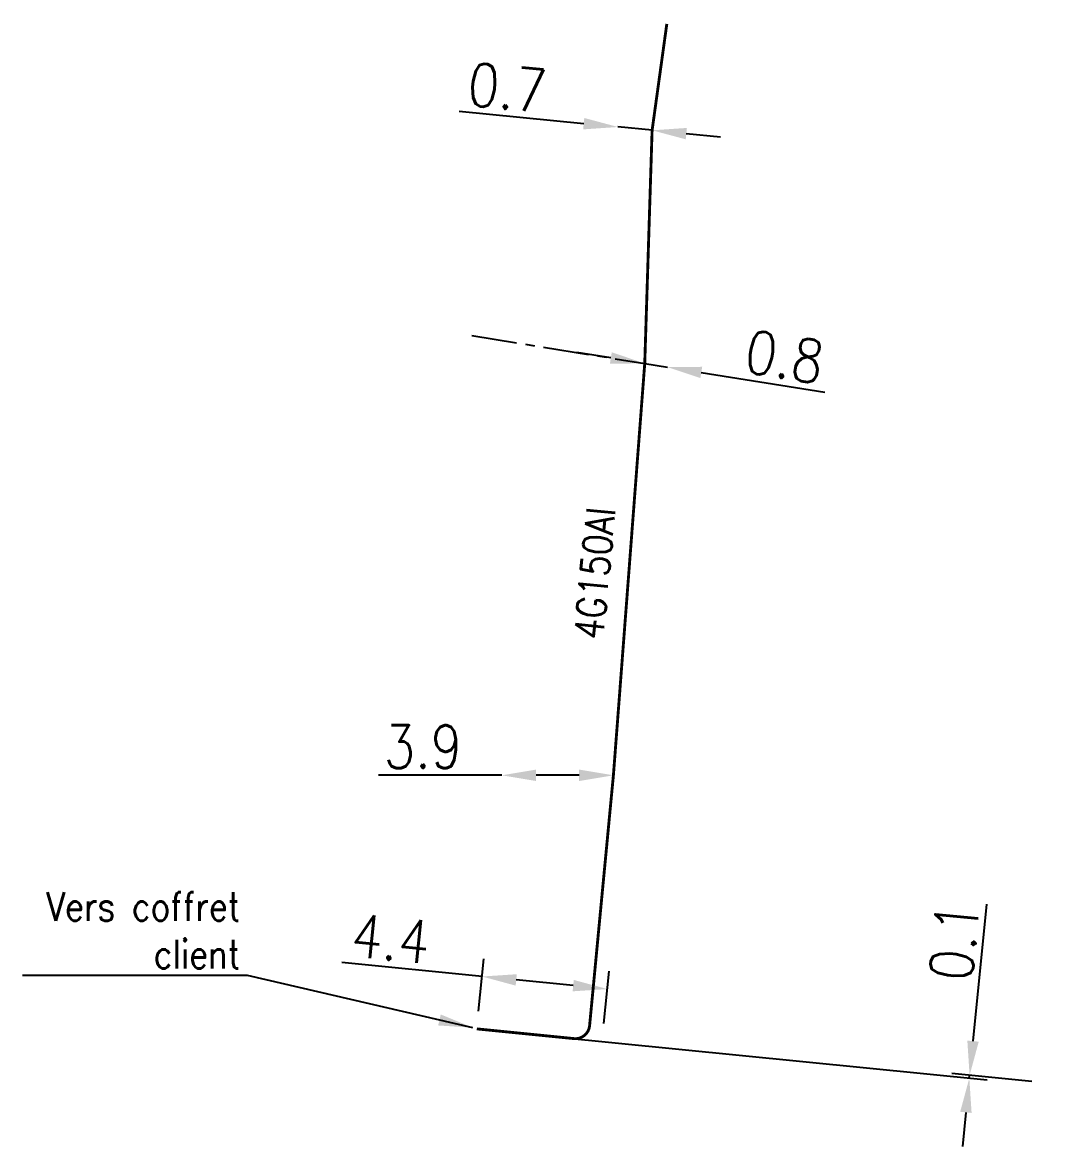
# Model space of a CAD drawing. Header units: millimetres. Extents: x 120011 to 120991, y 132511 to 133000.
# Drawn here: x 120225.05 to 120260.93, y 132960.77 to 133000.05 of the extents above; entities that cross this region are included whole.
import ezdxf

# ---------------------------------------------------------------- set-up
doc = ezdxf.new("R2010")
doc.units = ezdxf.units.MM
doc.linetypes.add('B_ST_AL', pattern=[2000, 1000, 1000])
doc.linetypes.add('CENTER', pattern=[50.8, 31.75, -6.35, 6.35, -6.35])
doc.layers.get('Defpoints').update_dxf_attribs({"linetype": 'CONTINUOUS'})
doc.layers.add('B_110', color=1, linetype='CONTINUOUS')
doc.layers.add('B_300', color=7, linetype='CONTINUOUS')
doc.styles.get("Standard").update_dxf_attribs({"font": 'romans.shx', "width": 0.85})
doc.dimstyles.get("Standard").update_dxf_attribs({"dimtxt": 1.5, "dimasz": 1.2, "dimexe": 0.625, "dimexo": 0.625, "dimgap": 0.25, "dimtad": 1, "dimdec": 1, "dimzin": 0, "dimdsep": 46, "dimtxsty": 'Standard', "dimcen": -0.5, "dimadec": 0, "dimazin": 0, "dimtfac": 1, "dimtdec": 1, "dimtmove": 0, "dimatfit": 3, "dimfxl": 1, "dimtolj": 1, "dimtzin": 0, "dimarcsym": 0})

# ---------------------------------------------------------------- blocks, each defined once
blk = doc.blocks.new('*D33')
at = {"layer": 'B_110', "color": 0, "linetype": 'Continuous', "lineweight": -2}
for p, q in [((120244.661, 132996.514), (120240.31, 132996.936)), ((120247.049, 132996.282), (120245.855, 132996.398)), ((120248.244, 132996.166), (120249.438, 132996.05))]:
    blk.add_line(p, q, dxfattribs=at)
at = {"layer": 'B_110', "color": 0, "linetype": 'Continuous'}
for points in [[(120244.68, 132996.713), (120244.641, 132996.315), (120245.855, 132996.398)], [(120248.263, 132996.365), (120248.224, 132995.967), (120247.049, 132996.282)]]:
    blk.add_solid(points, dxfattribs=at)
at = {"layer": 'Defpoints', "color": 0, "linetype": 'Continuous'}
for p in [(120245.855, 132996.398), (120245.855, 132996.398), (120247.049, 132996.282)]:
    blk.add_point(p, dxfattribs=at)
at = {"layer": 'B_110', "color": 0, "linetype": 'Continuous', "insert": (120241.985, 132997.778), "char_height": 1.5, "attachment_point": 5, "rotation": 354.4566}
blk.add_mtext('\\A1;0.7', dxfattribs=at)
blk = doc.blocks.new('*D34')
at = {"layer": 'B_110', "color": 0, "linetype": 'Continuous', "lineweight": -2}
for p, q in [((120245.608, 132988.327), (120244.423, 132988.517)), ((120246.792, 132988.137), (120247.582, 132988.011)), ((120248.767, 132987.821), (120253.083, 132987.128))]:
    blk.add_line(p, q, dxfattribs=at)
at = {"layer": 'B_110', "color": 0, "linetype": 'Continuous'}
for points in [[(120245.639, 132988.525), (120245.576, 132988.13), (120246.792, 132988.137)], [(120248.799, 132988.018), (120248.736, 132987.623), (120247.582, 132988.011)]]:
    blk.add_solid(points, dxfattribs=at)
at = {"layer": 'Defpoints', "color": 0, "linetype": 'Continuous'}
for p in [(120246.792, 132988.137), (120247.582, 132988.011), (120247.582, 132988.011)]:
    blk.add_point(p, dxfattribs=at)
at = {"layer": 'B_110', "color": 0, "linetype": 'Continuous', "insert": (120251.676, 132988.367), "char_height": 1.5, "attachment_point": 5, "rotation": 350.8862}
blk.add_mtext('\\A1;0.8', dxfattribs=at)
blk = doc.blocks.new('*D35')
at = {"layer": 'B_110', "color": 0, "linetype": 'Continuous', "lineweight": -2}
for p, q in [((120241.797, 132973.745), (120237.486, 132973.745)), ((120244.497, 132973.745), (120242.997, 132973.745))]:
    blk.add_line(p, q, dxfattribs=at)
at = {"layer": 'B_110', "color": 0, "linetype": 'Continuous'}
for points in [[(120242.997, 132973.945), (120242.997, 132973.545), (120241.797, 132973.745)], [(120244.497, 132973.945), (120244.497, 132973.545), (120245.697, 132973.745)]]:
    blk.add_solid(points, dxfattribs=at)
at = {"layer": 'Defpoints', "color": 0, "linetype": 'Continuous'}
for p in [(120241.797, 132973.745), (120241.797, 132973.745), (120245.697, 132973.745)]:
    blk.add_point(p, dxfattribs=at)
at = {"layer": 'B_110', "color": 0, "linetype": 'Continuous', "insert": (120239.042, 132974.745), "char_height": 1.5, "attachment_point": 5}
blk.add_mtext('\\A1;3.9', dxfattribs=at)
blk = doc.blocks.new('*D36')
at = {"layer": 'B_110', "color": 0, "linetype": 'Continuous', "lineweight": -2}
for p, q in [((120258.261, 132964.456), (120258.739, 132969.239)), ((120241.547, 132964.822), (120258.753, 132963.1)), ((120260.311, 132963.044), (120257.519, 132963.324)), ((120258.131, 132963.162), (120258.141, 132963.261)), ((120258.012, 132961.968), (120257.892, 132960.774))]:
    blk.add_line(p, q, dxfattribs=at)
at = {"layer": 'B_110', "color": 0, "linetype": 'Continuous'}
for points in [[(120258.062, 132964.475), (120258.46, 132964.436), (120258.141, 132963.261)], [(120257.813, 132961.988), (120258.211, 132961.948), (120258.131, 132963.162)]]:
    blk.add_solid(points, dxfattribs=at)
at = {"layer": 'Defpoints', "color": 0, "linetype": 'Continuous'}
for p in [(120240.925, 132964.884), (120258.141, 132963.261), (120260.933, 132962.982)]:
    blk.add_point(p, dxfattribs=at)
at = {"layer": 'B_110', "color": 0, "linetype": 'Continuous', "insert": (120257.605, 132967.942), "char_height": 1.5, "attachment_point": 5, "rotation": 84.2837}
blk.add_mtext('\\A1;0.1', dxfattribs=at)
blk = doc.blocks.new('*D37')
at = {"layer": 'B_300', "color": 0, "linetype": 'Continuous', "lineweight": -2}
for p, q in [((120240.987, 132965.506), (120241.171, 132967.336)), ((120241.108, 132966.714), (120236.211, 132967.205)), ((120245.366, 132965.068), (120245.549, 132966.898)), ((120244.292, 132966.396), (120242.302, 132966.595))]:
    blk.add_line(p, q, dxfattribs=at)
at = {"layer": 'B_300', "color": 0, "linetype": 'Continuous'}
for points in [[(120242.322, 132966.794), (120242.282, 132966.396), (120241.108, 132966.714)], [(120244.312, 132966.595), (120244.272, 132966.197), (120245.486, 132966.276)]]:
    blk.add_solid(points, dxfattribs=at)
at = {"layer": 'Defpoints', "color": 0, "linetype": 'Continuous'}
for p in [(120245.486, 132966.276), (120240.925, 132964.884), (120245.303, 132964.446)]:
    blk.add_point(p, dxfattribs=at)
at = {"layer": 'B_300', "color": 0, "linetype": 'Continuous', "insert": (120237.919, 132968.039), "char_height": 1.5, "attachment_point": 5, "rotation": 354.2837}
blk.add_mtext('\\A1;4.4', dxfattribs=at)

msp = doc.modelspace()

# ---------------------------------------------------------------- linework, layer by layer
at = {"layer": 'B_110', "linetype": 'B_ST_AL', "const_width": 0.1, "flags": 128}
msp.add_lwpolyline([(120240.925, 132964.884), (120244.318, 132964.545, 0.415678), (120244.865, 132964.995), (120245.697, 132973.745), (120246.792, 132988.137), (120247.049, 132996.282), (120247.563, 133000)], format="xyb", dxfattribs=at)
at = {"layer": 'B_110', "color": 7, "linetype": 'CENTER', "ltscale": 0.05, "flags": 128}
msp.add_lwpolyline([(120240.748, 132989.107), (120246.792, 132988.137)], dxfattribs=at)

# ---------------------------------------------------------------- texts
at = {"layer": 'B_110', "linetype": 'Continuous', "width": 0.85}
msp.add_text('4G150Al', height=1, rotation=84.4566, dxfattribs=at).set_placement((120245.323, 132978.455))
at = {"layer": 'B_110', "linetype": 'Continuous', "insert": (120232.662, 132966.996), "char_height": 1, "attachment_point": 9}
msp.add_mtext('Vers coffret\\Pclient', dxfattribs=at)

# ---------------------------------------------------------------- dimensions: what is measured, and where the dimension line sits
at = {"layer": 'B_110', "linetype": 'Continuous'}
dim = msp.add_linear_dim(base=(120245.855, 132996.398), p1=(120247.049, 132996.282), p2=(120245.855, 132996.398), angle=354.4566, text='0.7', dimstyle='Standard', dxfattribs=at)
dim.commit()
dim.dimension.update_dxf_attribs({"geometry": '*D33', "text_midpoint": (120241.888, 132996.783), "dimtype": 160})
for base, p1, p2, angle, picture, middle in [((120247.582, 132988.011), (120246.792, 132988.137), (120247.582, 132988.011), 170.8862, '*D34', (120251.518, 132987.379)), ((120258.141, 132963.261), (120240.925, 132964.884), (120260.933, 132962.982), 264.2837, '*D36', (120258.6, 132967.843))]:
    dim = msp.add_linear_dim(base=base, p1=p1, p2=p2, angle=angle, dimstyle='Standard', dxfattribs=at)
    dim.commit()
    dim.dimension.update_dxf_attribs({"geometry": picture, "text_midpoint": middle, "dimtype": 160})
dim = msp.add_linear_dim(base=(120241.797, 132973.745), p1=(120245.697, 132973.745), p2=(120241.797, 132973.745), dimstyle='Standard', dxfattribs=at)
dim.commit()
dim.dimension.update_dxf_attribs({"geometry": '*D35', "text_midpoint": (120239.042, 132973.745), "dimtype": 160})
at = {"layer": 'B_300', "linetype": 'Continuous'}
dim = msp.add_linear_dim(base=(120245.486, 132966.276), p1=(120240.925, 132964.884), p2=(120245.303, 132964.446), angle=174.2837, dimstyle='Standard', dxfattribs=at)
dim.commit()
dim.dimension.update_dxf_attribs({"geometry": '*D37', "text_midpoint": (120237.819, 132967.044), "dimtype": 160})

# ---------------------------------------------------------------- leaders
at = {"layer": 'B_110', "linetype": 'Continuous', "annotation_type": 0, "has_hookline": 1, "hookline_direction": 1, "text_width": 7.61}
msp.add_leader([(120240.789, 132964.926), (120232.912, 132966.746)], dimstyle='Standard', dxfattribs=at)

doc.saveas('drawing.dxf')
